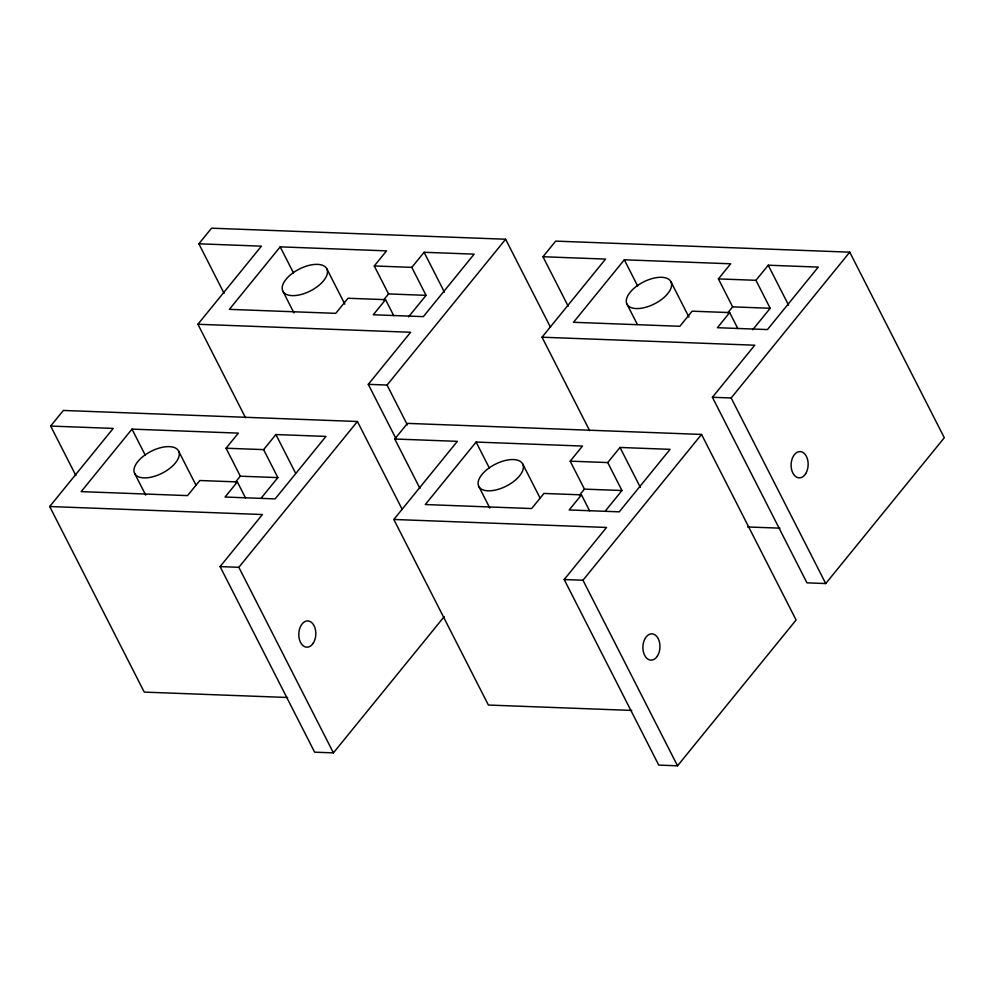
<?xml version="1.0" encoding="UTF-8"?>
<svg xmlns="http://www.w3.org/2000/svg" width="994" height="994" viewBox="0 0 994 994"><rect width="100%" height="100%" fill="white"/><g stroke="black" fill="none" stroke-linecap="round" stroke-linejoin="round"><path stroke-width="1.49" d="M75.867 475.554L50.657 426.066L63.355 410.447L357.418 421.493L402.247 509.475M224.072 293.292L198.862 243.803L211.56 228.185L505.623 239.231L550.452 327.212M287.614 697.49L144.254 692.11L49.7 506.53L113.217 428.414L50.657 426.066M245.53 417.741L197.905 324.268L261.422 246.164L198.862 243.803M226.073 448.219L263.609 449.636L277.86 477.605L240.324 476.188L226.073 448.219L238.349 433.123L131.991 429.122L81.173 491.62L187.543 495.608L199.819 480.512L237.355 481.916L245.493 497.895M374.278 265.957L411.814 267.374L426.066 295.342L388.53 293.926L374.278 265.957L386.554 250.861L280.196 246.86L229.378 309.358L335.748 313.346L348.024 298.25L385.56 299.666L393.711 315.645M235.454 482.165L240.324 476.188M383.672 299.902L388.53 293.926M237.355 481.916L225.079 497.025L275.127 498.901L325.945 436.416L275.897 434.54L263.609 449.636M385.56 299.666L373.284 314.763L423.345 316.639L474.15 254.153L424.103 252.277L411.814 267.374M261.335 497.932L277.86 477.605M408.571 316.862L426.066 295.342M444.194 616.64L333.412 752.88L314.638 752.172L220.084 566.605L262.428 514.532L49.7 506.53M396.308 439.323L368.289 384.343L410.634 332.269L197.905 324.268M220.084 566.605L238.846 567.301L357.418 421.493M368.289 384.343L387.064 385.051L505.623 239.231M419.977 488.489L394.767 439L407.478 423.382L701.54 434.428L796.095 620.007L677.523 765.815L658.749 765.107L564.194 579.539L606.539 527.454L393.823 519.464L488.377 705.044L631.737 710.424M568.195 306.227L542.972 256.738L555.683 241.12L849.746 252.165L944.3 437.745L825.728 583.553L806.966 582.844L712.412 397.277L754.757 345.204L542.028 337.202L589.653 430.675M393.823 519.464L457.339 441.348L394.767 439M542.028 337.202L605.545 259.086L542.972 256.738M570.183 461.154L607.732 462.57L621.971 490.527L584.435 489.123L570.183 461.154L582.472 446.058L476.101 442.057L425.295 504.542L531.653 508.543L543.929 493.446L581.478 494.85L589.616 510.829M718.401 278.892L755.937 280.308L770.188 308.277L732.64 306.86L718.401 278.892L730.677 263.795L624.319 259.794L573.501 322.292L679.859 326.281L692.147 311.184L729.683 312.588L737.821 328.567M579.577 495.099L584.435 489.123M727.782 312.837L732.64 306.86M581.478 494.85L569.189 509.959L619.25 511.835L670.068 449.35L620.007 447.462L607.732 462.57M729.683 312.588L717.407 327.697L767.455 329.573L818.273 267.088L768.213 265.212L755.937 280.308M605.445 510.866L621.971 490.527M752.682 329.797L770.188 308.277M564.194 579.539L582.969 580.235L701.54 434.428M712.412 397.277L731.174 397.973L849.746 252.165M747.575 526.957L779.942 528.162M768.213 265.212L788.577 305.17M731.174 397.973L825.728 583.553M670.962 281.787A24.664 12.251 -27 0 1 642.683 308.003A24.664 12.251 -27 0 1 633.24 288.981A24.664 12.251 -27 0 1 670.962 281.787L688.966 317.123M624.319 259.794L637.614 285.899M626.966 304.065L637.353 324.454M620.007 447.462L640.372 487.433M424.103 252.277L444.467 292.236M582.969 580.235L677.523 765.815M522.757 464.049A24.664 12.251 -27 0 1 494.465 490.266A24.664 12.251 -27 0 1 485.035 471.243A24.664 12.251 -27 0 1 522.757 464.049L540.065 498.031M476.101 442.057L489.408 468.162M478.748 486.327L489.831 508.071M387.064 385.051L407.366 424.91M326.84 268.852A24.664 12.251 -27 0 1 298.56 295.069A24.664 12.251 -27 0 1 289.13 276.046A24.664 12.251 -27 0 1 326.84 268.852L344.856 304.189M280.196 246.86L293.491 272.965M282.843 291.13L293.926 312.874M275.897 434.54L295.553 473.119M238.846 567.301L333.412 752.88M178.634 451.114A24.664 12.251 -27 0 1 150.355 477.331A24.664 12.251 -27 0 1 140.912 458.309A24.664 12.251 -27 0 1 178.634 451.114L195.955 485.097M131.991 429.122L145.286 455.227M134.637 473.392L145.72 495.136M805.699 473.641A13.146 8.524 -87.8 0 0 801.785 451.91A13.146 8.524 -87.8 0 0 791.41 468.646A13.146 8.524 -87.8 0 0 805.699 473.641M657.494 655.903A13.146 8.524 -87.8 0 0 653.567 634.16A13.146 8.524 -87.8 0 0 643.193 650.896A13.146 8.524 -87.8 0 0 657.494 655.903M313.371 642.969A13.146 8.524 -87.8 0 0 309.457 621.238A13.146 8.524 -87.8 0 0 299.082 637.974A13.146 8.524 -87.8 0 0 313.371 642.969"/></g></svg>
